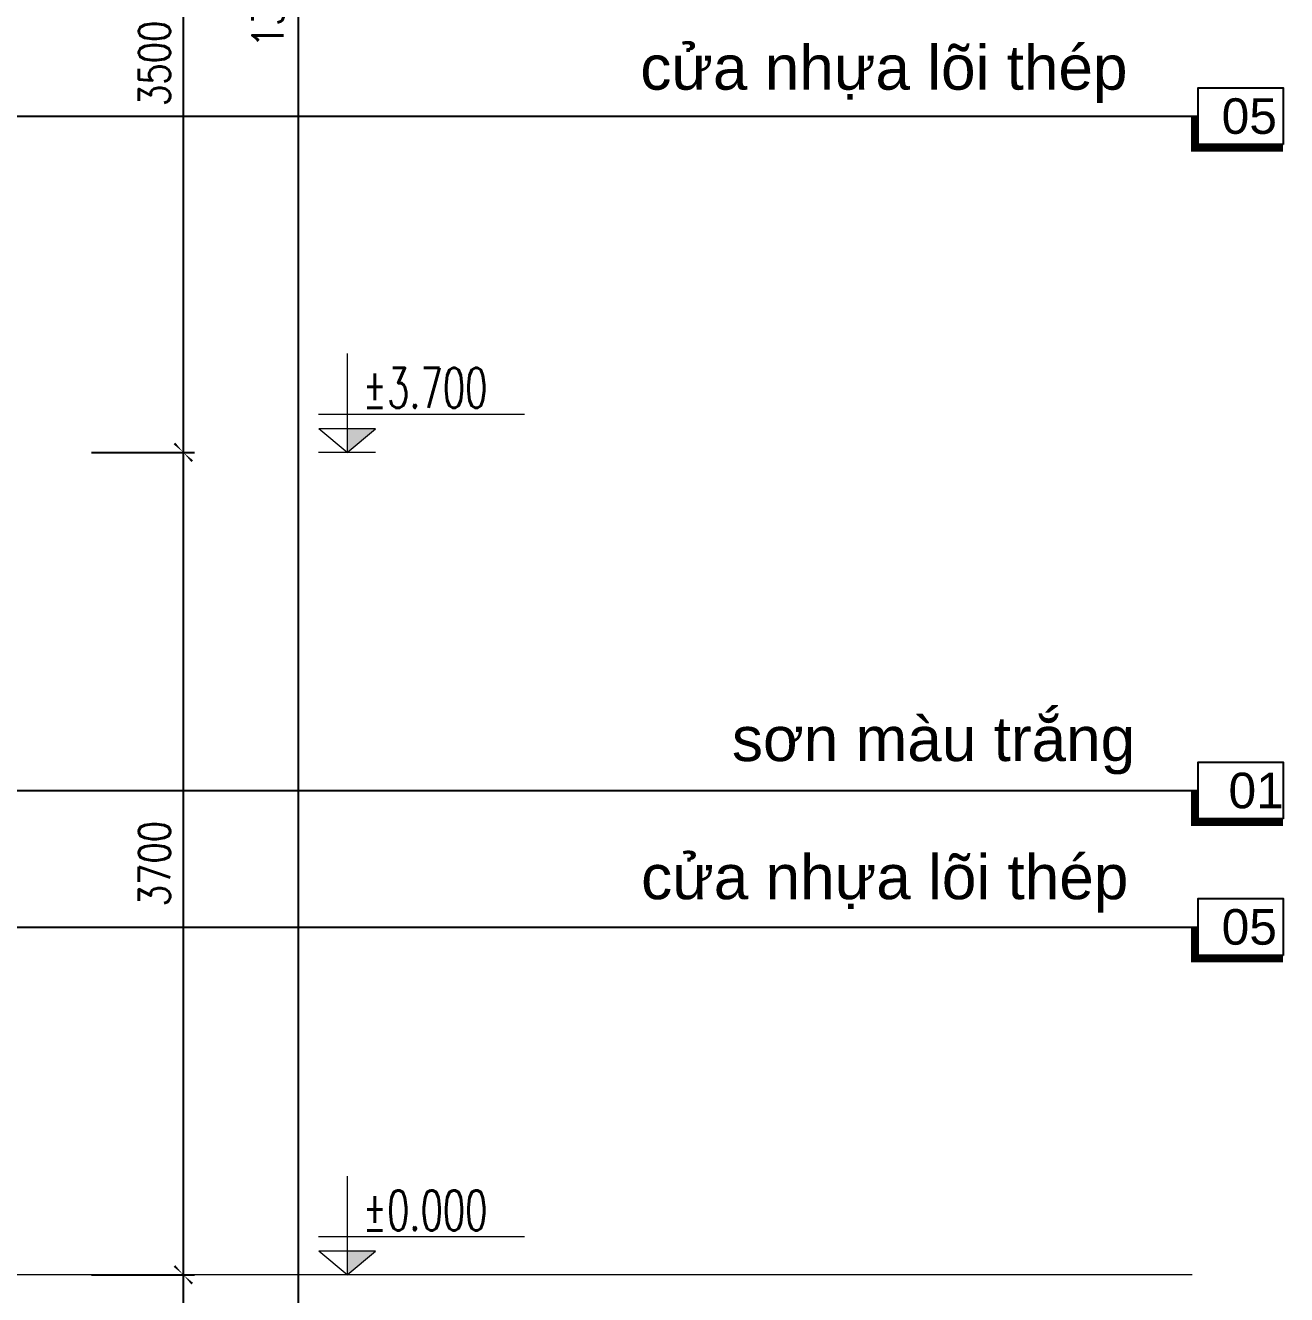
# Model space of a CAD drawing. Header units: millimetres. Extents: x -34806 to 662668, y 63228 to 99452.
# Drawn here: x 345583 to 351255, y 77003 to 82713 of the extents above; entities that cross this region are included whole.
import ezdxf
from ezdxf.enums import TextEntityAlignment as Align

# ---------------------------------------------------------------- set-up
doc = ezdxf.new("R2010")
doc.units = ezdxf.units.MM
doc.header["$LTSCALE"] = 200
doc.header["$MEASUREMENT"] = 0
doc.header["$PDMODE"] = 3
doc.header["$PDSIZE"] = 50
doc.layers.get('DEFPOINTS').update_dxf_attribs({"linetype": 'CONTINUOUS'})
for name, color, linetype in [('DIM', 1, 'CONTINUOUS'), ('TEXT', 7, 'CONTINUOUS'), ('TPTA-Funiture', 27, 'CONTINUOUS'), ('TPTA-Text', 253, 'CONTINUOUS'), ('TPTA-Virtural', 253, 'CONTINUOUS')]:
    doc.layers.add(name, color=color, linetype=linetype)
doc.layers.add('hatch', color=251, linetype='CONTINUOUS', lineweight=5)
doc.layers.add('thay', color=7, linetype='CONTINUOUS', lineweight=18)
doc.styles.add('Aria H iso', font='VHARIAL.ttf')
doc.styles.add('Arial iso', font='VNARIAL.ttf')
doc.styles.add('Arial N  iso', font='VNARIALN.ttf')
doc.styles.add('RomanS', font='romans.shx', dxfattribs={"width": 0.8})
doc.styles.add('Scale', font='vnsimli.shx', dxfattribs={"width": 0.65, "bigfont": 'bigfont.shx'})
doc.dimstyles.new('D1', dxfattribs={"dimtxt": 140, "dimasz": 80, "dimexe": 50, "dimexo": 0, "dimgap": 60, "dimtad": 1, "dimdec": 0, "dimzin": 0, "dimdsep": 46, "dimtxsty": 'RomanS', "dimblk1": 'ARCHTICK', "dimblk2": 'ARCHTICK', "dimsah": 1, "dimcen": 100, "dimdle": 50, "dimclrt": 7, "dimadec": 0, "dimazin": 0, "dimtfac": 0.005, "dimtdec": 0, "dimtix": 1, "dimtofl": 0, "dimtmove": 2, "dimatfit": 3, "dimldrblk": 'ARCHTICK', "dimfxl": 1, "dimtvp": 0.8, "dimtolj": 1, "dimtzin": 0, "dimarcsym": 0})
doc.dimstyles.new('DIM-A3', dxfattribs={"dimscale": 0, "dimtxt": 160, "dimasz": 110, "dimexe": 110, "dimexo": 0, "dimgap": 110, "dimtad": 1, "dimdec": 0, "dimdsep": 46, "dimtxsty": 'RomanS', "dimblk1": 'ARCHTICK', "dimblk2": 'ARCHTICK', "dimsah": 1, "dimcen": 0.09, "dimdle": 110, "dimclrd": 256, "dimclre": 256, "dimclrt": 14, "dimadec": 0, "dimazin": 0, "dimtfac": 1, "dimtdec": 0, "dimtix": 1, "dimtmove": 2, "dimatfit": 3, "dimfxl": 110, "dimtolj": 1, "dimarcsym": 0})

# ---------------------------------------------------------------- blocks, each defined once
blk = doc.blocks.new('_ArchTick')
at = {"layer": 'DIM', "color": 150}
blk.add_lwpolyline([(0.5000000000004547, 0.5000000000009095, 0.1333333333333333, 0, 0), (4.547473508864641e-13, 9.094947017729282e-13, 0, 0.1333333333333333, 0), (-0.4999999999995453, -0.4999999999990905, 0.1333333333333333, 0.1333333333333333, 0)], format="xyseb", dxfattribs=at)
blk = doc.blocks.new('*D507')
at = {"layer": 'DEFPOINTS', "color": 0}
for p in [(345880.0589983365, 89592.25017395263), (346811.8880453608, 89592.25017395263), (345880.0589983365, 76492.25017395275)]:
    blk.add_point(p, dxfattribs=at)
at = {"layer": 'DIM', "color": 0, "lineweight": -2}
for p, q in [((345880.0589983365, 89592.25017395263), (346861.8880453608, 89592.25017395263)), ((346811.8880453608, 76442.25017395275), (346811.8880453608, 89642.25017395263)), ((345880.0589983365, 76492.25017395275), (346861.8880453608, 76492.25017395275))]:
    blk.add_line(p, q, dxfattribs=at)
at = {"layer": 'DIM', "color": 0, "lineweight": -2, "xscale": 80, "yscale": 80, "zscale": 80}
for p, rotation in [((346811.8880453608, 89592.25017395263), 90), ((346811.8880453608, 76492.25017395275), 270)]:
    blk.add_blockref('_ArchTick', p, dxfattribs=dict(at, rotation=rotation))
at = {"layer": 'DIM', "color": 7, "insert": (346674.0357519337, 82854.8663172264), "char_height": 140, "attachment_point": 5, "rotation": 90, "style": 'RomanS'}
blk.add_mtext('\\A1;13100', dxfattribs=at)
blk = doc.blocks.new('*D508')
at = {"layer": 'DEFPOINTS', "color": 0}
for p in [(345880.0589983365, 77092.25017395275), (346293.2588353935, 77092.25017395275), (345880.0589983365, 76492.25017395275)]:
    blk.add_point(p, dxfattribs=at)
at = {"layer": 'DIM', "color": 0, "lineweight": -2}
for p, q in [((346293.2588353935, 76442.25017395275), (346293.2588353935, 77142.25017395275)), ((345880.0589983365, 77092.25017395275), (346343.2588353935, 77092.25017395275)), ((345880.0589983365, 76492.25017395275), (346343.2588353935, 76492.25017395275))]:
    blk.add_line(p, q, dxfattribs=at)
at = {"layer": 'DIM', "color": 0, "lineweight": -2, "xscale": 80, "yscale": 80, "zscale": 80}
for p, rotation in [((346293.2588353935, 77092.25017395275), 90), ((346293.2588353935, 76492.25017395275), 270)]:
    blk.add_blockref('_ArchTick', p, dxfattribs=dict(at, rotation=rotation))
at = {"layer": 'DIM', "color": 7, "insert": (346163.2588353935, 76792.25017395281), "char_height": 140, "attachment_point": 5, "rotation": 90, "style": 'RomanS'}
blk.add_mtext('\\A1;600', dxfattribs=at)
blk = doc.blocks.new('*D509')
at = {"layer": 'DEFPOINTS', "color": 0}
for p in [(345880.0589983365, 80792.25017395275), (346293.2588353935, 80792.25017395275), (345880.0589983365, 77092.25017395275)]:
    blk.add_point(p, dxfattribs=at)
at = {"layer": 'DIM', "color": 0, "lineweight": -2}
for p, q in [((346293.2588353935, 77042.25017395275), (346293.2588353935, 80842.25017395275)), ((345880.0589983365, 80792.25017395275), (346343.2588353935, 80792.25017395275)), ((345880.0589983365, 77092.25017395275), (346343.2588353935, 77092.25017395275))]:
    blk.add_line(p, q, dxfattribs=at)
at = {"layer": 'DIM', "color": 0, "lineweight": -2, "xscale": 80, "yscale": 80, "zscale": 80}
for p, rotation in [((346293.2588353935, 80792.25017395275), 90), ((346293.2588353935, 77092.25017395275), 270)]:
    blk.add_blockref('_ArchTick', p, dxfattribs=dict(at, rotation=rotation))
at = {"layer": 'DIM', "color": 7, "insert": (346163.2588353935, 78942.25017395281), "char_height": 140, "attachment_point": 5, "rotation": 90, "style": 'RomanS'}
blk.add_mtext('\\A1;3700', dxfattribs=at)
blk = doc.blocks.new('*D510')
at = {"layer": 'DEFPOINTS', "color": 0}
for p in [(345880.0589983365, 84292.25017395275), (346293.2588353935, 84292.25017395275), (345880.0589983365, 80792.25017395275)]:
    blk.add_point(p, dxfattribs=at)
at = {"layer": 'DIM', "color": 0, "lineweight": -2}
for p, q in [((346293.2588353935, 80742.25017395275), (346293.2588353935, 84342.25017395275)), ((345880.0589983365, 84292.25017395275), (346343.2588353935, 84292.25017395275)), ((345880.0589983365, 80792.25017395275), (346343.2588353935, 80792.25017395275))]:
    blk.add_line(p, q, dxfattribs=at)
at = {"layer": 'DIM', "color": 0, "lineweight": -2, "xscale": 80, "yscale": 80, "zscale": 80}
for p, rotation in [((346293.2588353935, 84292.25017395275), 90), ((346293.2588353935, 80792.25017395275), 270)]:
    blk.add_blockref('_ArchTick', p, dxfattribs=dict(at, rotation=rotation))
at = {"layer": 'DIM', "color": 7, "insert": (346163.2588353935, 82542.25017395281), "char_height": 140, "attachment_point": 5, "rotation": 90, "style": 'RomanS'}
blk.add_mtext('\\A1;3500', dxfattribs=at)
blk = doc.blocks.new('cao do')
at = {"layer": 'thay'}
for p, q in [((0, 444.6272508608236), (0, 0)), ((798.181270029163, 170.2365376747912), (-128.2891475682845, 170.2365376747912)), ((0, 0), (-127.8852143107215, 106.0771588497737)), ((127.8852143107215, 106.0771588497737), (-127.8852143107215, 106.0771588497737)), ((0, 0), (127.8852143107215, 106.0771588497737))]:
    blk.add_line(p, q, dxfattribs=at)
at = {"layer": 'thay', "ltscale": 600}
blk.add_line((128.2891475682845, 0), (-128.2891475682845, 0), dxfattribs=at)
at = {"layer": 'thay', "color": 150, "ltscale": 600}
blk.add_solid([(0, 0), (0, 106.0771588497737), (127.8852143107215, 106.0771588497737)], dxfattribs=at)
at = {"layer": 'TEXT', "style": 'Arial N  iso'}
blk.add_attdef('%%P0.000', text='', height=200.0000000007276, dxfattribs=at).set_placement((69.50250721070915, 290.0113117169822), align=Align.MIDDLE_LEFT)
blk = doc.blocks.new('A$C29984D40')
at = {"layer": 'TPTA-Virtural'}
blk.add_lwpolyline([(-7.243570871651173e-05, 31.89348809509829), (382.5350945389364, 31.89348809509829), (382.5350945389364, 287.1261557442558), (-7.243570871651173e-05, 287.1261557442558)], close=True, dxfattribs=at)
at = {"layer": 'TPTA-Virtural', "color": 1, "ltscale": 600, "const_width": 31.89374988118652}
blk.add_lwpolyline([(398.4819694797043, 163.0181344066077), (398.4819694797043, 15.94661315450503), (-7.243570871651173e-05, 15.94661315450503)], dxfattribs=at)
at = {"layer": 'TPTA-Text', "style": 'Aria H iso'}
blk.add_attdef('1', text='', height=160, dxfattribs=at).set_placement((183.0461620839778, 79.97925875045621), align=Align.CENTER)

msp = doc.modelspace()

# ---------------------------------------------------------------- linework, layer by layer
at = {"layer": 'hatch'}
msp.add_line((350831.0301396609, 77092.25017395275), (315766.5052146988, 77092.25017395275), dxfattribs=at)

# ---------------------------------------------------------------- block references
at = {"layer": 'DIM', "linetype": 'Continuous'}
ref = msp.add_blockref('cao do', (347029.8345053641, 80792.25017395275), dxfattribs=at)
ref.add_attrib('%%P0.000', '%%p3.700', dxfattribs={"layer": 'TEXT', "height": 180, "style": 'Scale', "width": 0.65}).set_placement((347099.3370125748, 81082.26148566973), align=Align.MIDDLE_LEFT)
ref = msp.add_blockref('cao do', (347029.8345053641, 77092.25017395275), dxfattribs=at)
ref.add_attrib('%%P0.000', '%%p0.000', dxfattribs={"layer": 'TEXT', "height": 180, "style": 'Scale', "width": 0.65}).set_placement((347099.3370125748, 77382.26148566973), align=Align.MIDDLE_LEFT)
at = {"layer": 'TPTA-Funiture'}
ref = msp.add_blockref('A$C29984D40', (351239.3228149585, 82145.0603129697), dxfattribs=dict(at, xscale=-1))
ref.add_attrib('1', '05', dxfattribs={"layer": 'TPTA-Text', "height": 160, "style": 'Aria H iso'}).set_placement((351087.4908411418, 82225.03957172015), align=Align.CENTER)
ref = msp.add_blockref('A$C29984D40', (351239.3228149585, 79111.15282580614), dxfattribs=dict(at, xscale=-1))
ref.add_attrib('1', '01', dxfattribs={"layer": 'TPTA-Text', "height": 160, "style": 'Aria H iso'}).set_placement((351118.2684673358, 79191.1320845566), align=Align.CENTER)
ref = msp.add_blockref('A$C29984D40', (351239.3228149585, 78497.52650516966), dxfattribs=dict(at, xscale=-1))
ref.add_attrib('1', '05', dxfattribs={"layer": 'TPTA-Text', "height": 160, "style": 'Aria H iso'}).set_placement((351087.4908411418, 78577.50576392011), align=Align.CENTER)

# ---------------------------------------------------------------- texts
at = {"layer": 'TEXT', "char_height": 200, "width": 3262.79051735381, "attachment_point": 3, "style": 'Arial iso'}
for s, insert in [('cöa nhùa lâi thÐp', (350539.7462154477, 82623.73969444152)), ('s¬n mµu tr¾ng', (350574.3055092319, 79603.38782616772)), ('cöa nhùa lâi thÐp', (350543.4319449927, 78982.13437836591))]:
    msp.add_mtext(s, dxfattribs=dict(at, insert=insert))

# ---------------------------------------------------------------- dimensions: what is measured, and where the dimension line sits
at = {"layer": 'DIM'}
dim = msp.add_linear_dim(base=(346811.8880453608, 89592.25017395263), p1=(345880.0589983365, 76492.25017395275), p2=(345880.0589983365, 89592.25017395263), angle=90, dimstyle='D1', dxfattribs=at)
dim.commit()
dim.dimension.update_dxf_attribs({"geometry": '*D507', "text_midpoint": (346674.0357519337, 82854.8663172264), "dimtype": 128})
for base, p1, p2, picture, middle in [((346293.2588353935, 84292.25017395275), (345880.0589983365, 80792.25017395275), (345880.0589983365, 84292.25017395275), '*D510', (346163.2588353935, 82542.25017395281)), ((346293.2588353935, 80792.25017395275), (345880.0589983365, 77092.25017395275), (345880.0589983365, 80792.25017395275), '*D509', (346163.2588353935, 78942.25017395281)), ((346293.2588353935, 77092.25017395275), (345880.0589983365, 76492.25017395275), (345880.0589983365, 77092.25017395275), '*D508', (346163.2588353935, 76792.25017395281))]:
    dim = msp.add_linear_dim(base=base, p1=p1, p2=p2, angle=90, dimstyle='D1', dxfattribs=at)
    dim.commit()
    dim.dimension.update_dxf_attribs({"geometry": picture, "text_midpoint": middle})

# ---------------------------------------------------------------- leaders
at = {"layer": 'TPTA-Text'}
for points in [[(339365.5115483358, 82304.57013488942), (350856.7877204196, 82304.57013488942)], [(336285.342708879, 78657.03632708927), (350856.7877204196, 78657.03632708927)]]:
    msp.add_leader(points, dimstyle='DIM-A3', override={"dimscale": 1, "dimtad": 0}, dxfattribs=at)
at = {"layer": 'TPTA-Text', "linetype": 'Continuous'}
msp.add_leader([(344538.440636393, 79270.66264772575), (350856.78772042, 79270.66264772575)], dimstyle='DIM-A3', override={"dimscale": 1, "dimtad": 0}, dxfattribs=at)

doc.saveas('drawing.dxf')
